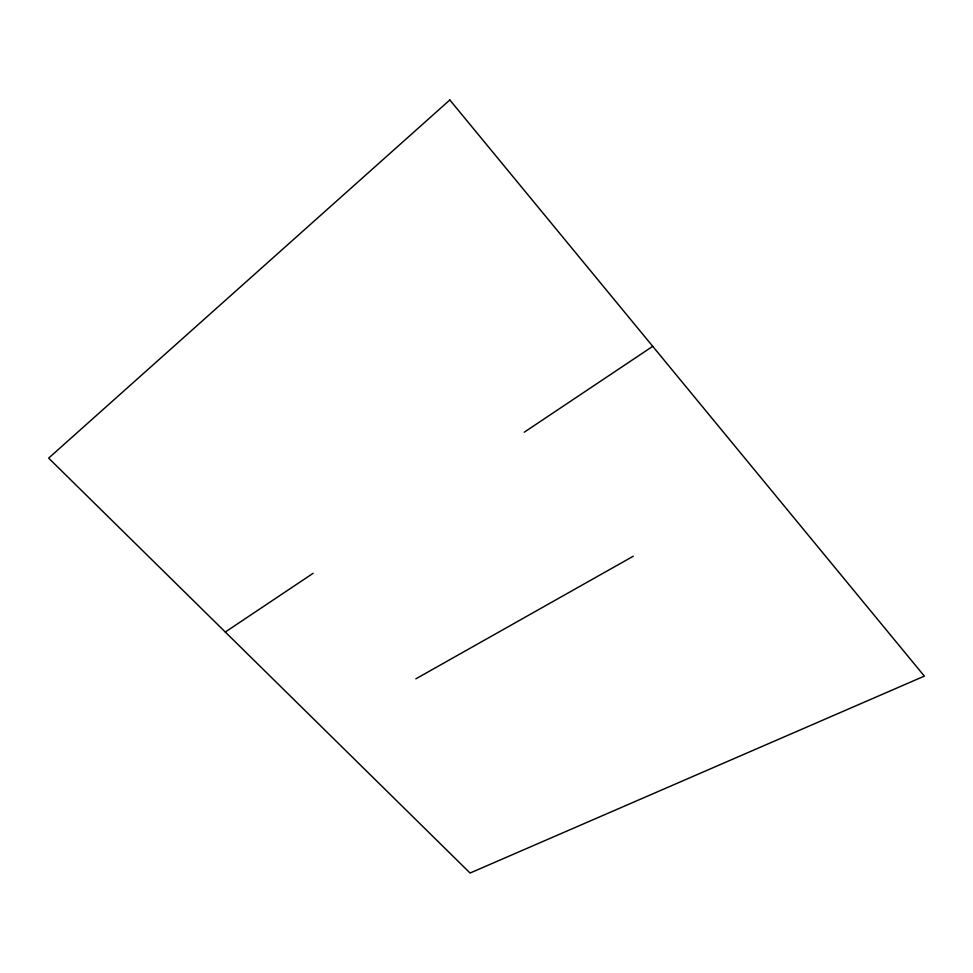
<?xml version="1.0" encoding="UTF-8"?>
<svg xmlns="http://www.w3.org/2000/svg" width="973" height="973" viewBox="0 0 973 973"><rect width="100%" height="100%" fill="white"/><g stroke="black" fill="none" stroke-linecap="round" stroke-linejoin="round"><path stroke-width="1.46" d="M225.286 632.024L313.099 573.328M524.252 432.207L652.737 346.327M415.836 678.85L633.204 556.264M449.83 99.964L48.65 458.113L470.081 873.036L924.35 676.126L449.83 99.964"/></g></svg>
